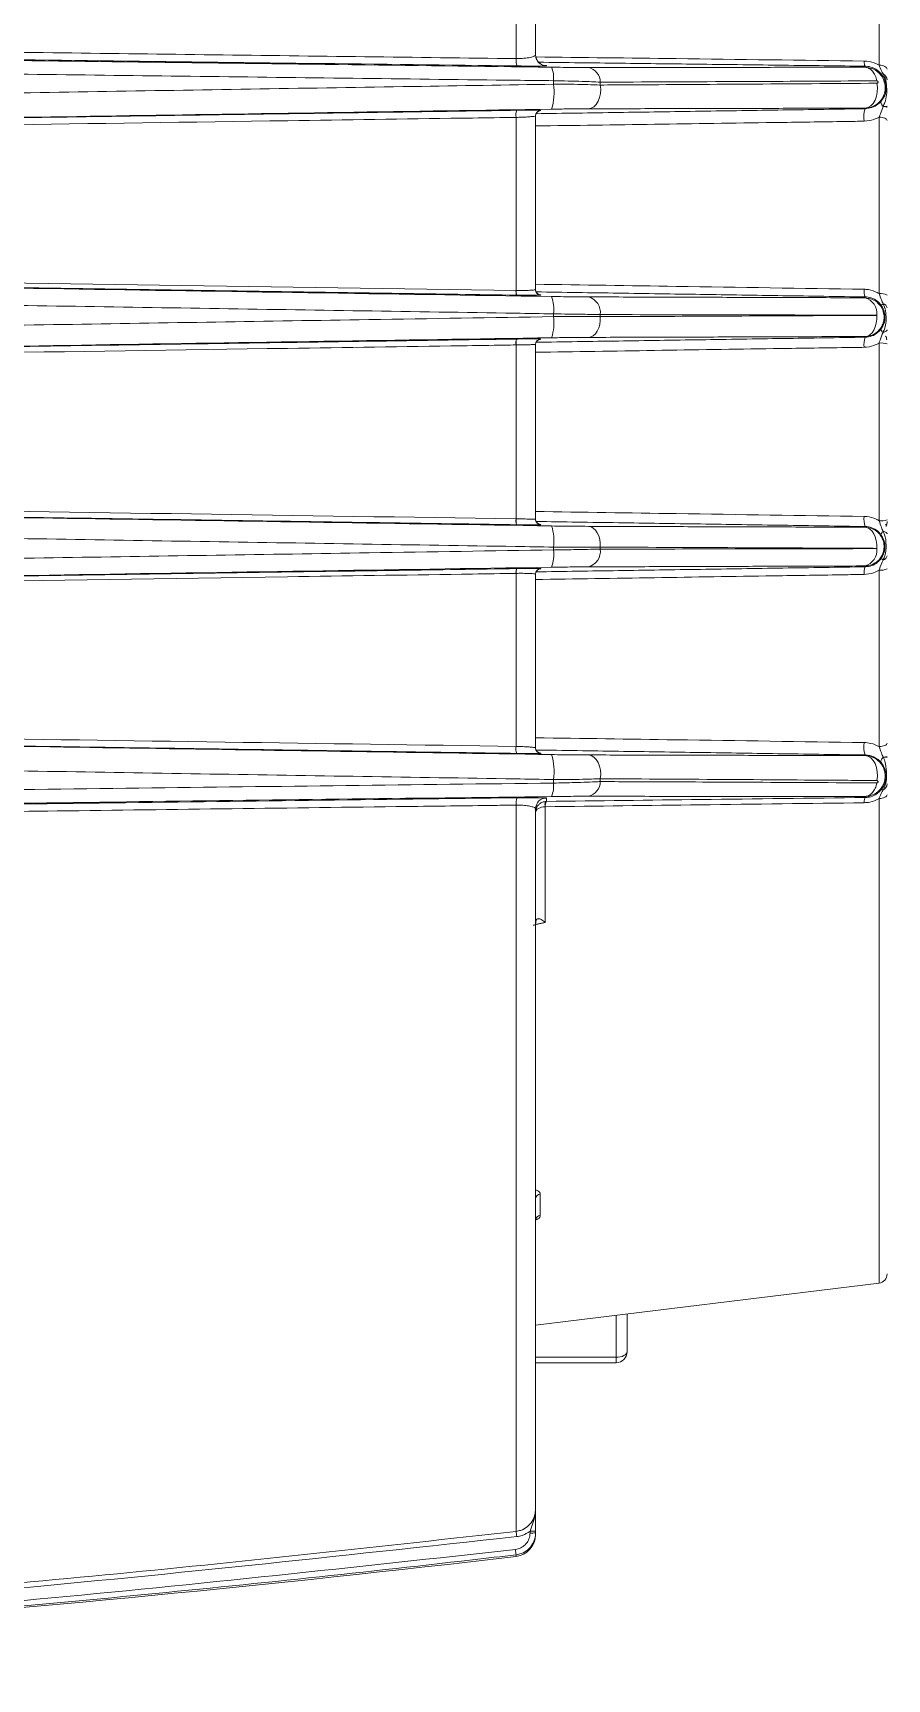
# Model space of a CAD drawing. Extents: x 11 to 120, y 2 to 94.
# Drawn here: x 94.179 to 96.511, y 37.116 to 41.608 of the extents above; entities that cross this region are included whole.
import ezdxf

# ---------------------------------------------------------------- set-up
doc = ezdxf.new("R2010")
doc.units = 0
doc.header["$MEASUREMENT"] = 0
doc.linetypes.add('SLD-Solid', pattern=[0])
doc.layers.add('OBJECT', color=7, linetype='CONTINUOUS')

msp = doc.modelspace()

# ---------------------------------------------------------------- linework, layer by layer
at = {"layer": 'OBJECT', "color": 7, "linetype": 'SLD-Solid', "lineweight": 15}
for p, q in [((95.4983, 41.5374), (95.4983, 43.5191)), ((95.5513, 43.4592), (95.5513, 41.548)), ((96.4894, 41.5197), (96.4894, 42.8321)), ((95.5809, 41.5182), (95.5809, 41.518)), ((95.6006, 41.4772), (95.6006, 41.4676)), ((95.7283, 41.4732), (95.7283, 41.4653)), ((95.4982, 40.905), (95.4982, 41.3771)), ((95.4985, 41.3771), (95.4985, 40.905)), ((95.5513, 41.3811), (95.5513, 40.9071)), ((95.5661, 41.3961), (95.5661, 41.3956)), ((96.4513, 41.4023), (96.4513, 41.4006)), ((96.4894, 40.8962), (96.4894, 41.3778)), ((95.5661, 40.8925), (95.5661, 40.8921)), ((96.4512, 40.8848), (96.4513, 40.8871)), ((95.6006, 40.841), (95.6006, 40.8333)), ((95.7283, 40.8389), (95.7283, 40.8333)), ((95.4982, 40.2817), (95.4982, 40.7561)), ((95.4985, 40.7561), (95.4985, 40.2817)), ((95.5513, 40.7571), (95.5513, 40.2807)), ((95.5661, 40.7721), (95.5661, 40.7716)), ((96.4512, 40.7791), (96.4512, 40.7771)), ((96.4894, 40.2764), (96.4894, 40.7614)), ((95.5661, 40.2662), (95.5661, 40.2657)), ((96.4512, 40.2587), (96.4512, 40.2607)), ((95.6006, 40.2045), (95.6006, 40.1968)), ((95.7283, 40.2045), (95.7283, 40.1989)), ((95.4982, 39.6607), (95.4982, 40.1328)), ((95.4985, 40.1328), (95.4985, 39.6608)), ((95.5513, 40.1307), (95.5513, 39.6567)), ((95.5661, 40.1457), (95.5661, 40.1453)), ((96.4512, 40.153), (96.4513, 40.1507)), ((96.4894, 39.66), (96.4894, 40.1416)), ((95.5661, 39.6422), (95.5661, 39.6417)), ((96.4513, 39.6355), (96.4513, 39.6372)), ((95.6006, 39.5702), (95.6006, 39.5606)), ((95.7283, 39.5725), (95.7283, 39.5646)), ((95.4983, 37.5187), (95.4983, 39.5004)), ((95.5513, 39.4898), (95.5513, 37.5787)), ((95.5777, 39.496), (95.5777, 39.1803)), ((95.5809, 39.5198), (95.5809, 39.5106)), ((96.4513, 39.524), (96.4513, 39.5211)), ((96.4894, 38.1962), (96.4894, 39.5181)), ((95.5513, 38.945), (95.5513, 38.9281)), ((95.5513, 38.4259), (95.5513, 38.0183)), ((95.5645, 38.4387), (95.5645, 38.3806)), ((95.5513, 38.081), (96.4894, 38.1962)), ((95.7713, 37.9938), (95.7713, 38.108)), ((95.8013, 38.1117), (95.8013, 38.0088)), ((95.5513, 38.081), (95.5513, 37.9043)), ((95.5513, 37.9938), (95.7713, 37.9938)), ((95.5513, 37.9788), (95.7713, 37.9788)), ((95.7713, 37.9938), (95.7713, 37.9788)), ((95.5513, 37.8644), (95.5513, 37.5972)), ((95.5364, 37.5142), (95.5364, 37.5189)), ((95.5513, 37.5193), (95.5513, 37.5145)), ((95.5513, 37.5145), (95.5513, 37.5097)), ((95.4983, 37.4501), (95.4983, 37.4548))]:
    msp.add_line(p, q, dxfattribs=at)
at = {"layer": 'OBJECT', "color": 7, "linetype": 'SLD-Solid', "lineweight": 15, "flags": 128}
for points in [[(96.5113, 41.509), (96.5109, 41.5109), (96.5097, 41.5128), (96.5077, 41.5145), (96.5051, 41.5161), (96.5018, 41.5174), (96.498, 41.5185), (96.4938, 41.5192), (96.4894, 41.5197)], [(95.7283, 41.4653), (95.7293, 41.4537), (95.7286, 41.4421), (95.7262, 41.431), (95.7223, 41.421), (95.7171, 41.4126), (95.7108, 41.4062), (95.7037, 41.4021), (95.6962, 41.4005)], [(96.4834, 41.4702), (96.4848, 41.4584), (96.4845, 41.4463), (96.4823, 41.4347), (96.4785, 41.4241), (96.4731, 41.4152), (96.4666, 41.4084), (96.4591, 41.404), (96.4513, 41.4023)], [(96.495, 41.4214), (96.4945, 41.4203), (96.4943, 41.4189), (96.4944, 41.4172), (96.4949, 41.4154), (96.4958, 41.4133), (96.497, 41.4112), (96.4986, 41.4089), (96.5004, 41.4065)], [(96.5113, 41.3686), (96.5109, 41.3703), (96.5097, 41.3719), (96.5077, 41.3734), (96.5051, 41.3748), (96.5018, 41.3759), (96.498, 41.3768), (96.4938, 41.3774), (96.4894, 41.3778)], [(95.7283, 40.8333), (95.7282, 40.8226), (95.7267, 40.8122), (95.7239, 40.8026), (95.72, 40.794), (95.715, 40.7868), (95.7092, 40.7814), (95.7029, 40.778), (95.6962, 40.7767)], [(96.4833, 40.8367), (96.4833, 40.826), (96.4819, 40.8154), (96.4792, 40.8056), (96.4752, 40.7968), (96.4702, 40.7895), (96.4644, 40.784), (96.458, 40.7805), (96.4512, 40.7791)], [(96.5113, 40.797), (96.5112, 40.7961), (96.5106, 40.7951), (96.5097, 40.7942), (96.5084, 40.7933), (96.5068, 40.7925), (96.5049, 40.7918), (96.5028, 40.7911), (96.5004, 40.7905)], [(95.5636, 40.2664), (95.5642, 40.2663), (95.564, 40.2664), (95.5633, 40.2665), (95.5623, 40.2667), (95.5599, 40.2676), (95.5569, 40.2695), (95.5563, 40.2703)], [(95.6962, 40.2611), (95.7029, 40.2598), (95.7092, 40.2564), (95.715, 40.251), (95.72, 40.2438), (95.7239, 40.2352), (95.7267, 40.2256), (95.7282, 40.2152), (95.7283, 40.2045)], [(96.4512, 40.2587), (96.458, 40.2573), (96.4644, 40.2538), (96.4702, 40.2483), (96.4752, 40.241), (96.4792, 40.2322), (96.4819, 40.2224), (96.4833, 40.2118), (96.4833, 40.2011)], [(96.5113, 40.2408), (96.5112, 40.2418), (96.5106, 40.2427), (96.5097, 40.2436), (96.5084, 40.2445), (96.5068, 40.2453), (96.5049, 40.246), (96.5028, 40.2467), (96.5004, 40.2473)], [(96.5113, 39.6692), (96.5109, 39.6675), (96.5097, 39.6659), (96.5077, 39.6644), (96.5051, 39.6631), (96.5018, 39.6619), (96.498, 39.661), (96.4938, 39.6604), (96.4894, 39.66)], [(95.6962, 39.6373), (95.7037, 39.6357), (95.7108, 39.6316), (95.7171, 39.6252), (95.7223, 39.6168), (95.7262, 39.6068), (95.7286, 39.5957), (95.7293, 39.5841), (95.7283, 39.5725)], [(96.4513, 39.6355), (96.4591, 39.6338), (96.4666, 39.6294), (96.4731, 39.6226), (96.4785, 39.6137), (96.4823, 39.6031), (96.4845, 39.5915), (96.4848, 39.5794), (96.4834, 39.5676)], [(96.495, 39.6164), (96.4945, 39.6175), (96.4943, 39.6189), (96.4944, 39.6206), (96.4949, 39.6224), (96.4958, 39.6245), (96.497, 39.6267), (96.4986, 39.6289), (96.5004, 39.6313)], [(96.5113, 39.5288), (96.5109, 39.5269), (96.5097, 39.525), (96.5077, 39.5233), (96.5051, 39.5217), (96.5018, 39.5204), (96.498, 39.5193), (96.4938, 39.5186), (96.4894, 39.5181)], [(95.5514, 39.1726), (95.5514, 39.1746), (95.5516, 39.177), (95.5518, 39.1783), (95.5519, 39.1789), (95.5519, 39.1788)], [(95.5517, 38.3675), (95.5517, 38.3698), (95.5523, 38.3712), (95.5522, 38.3711)], [(95.8013, 38.0088), (95.8008, 38.0059), (95.7991, 38.003), (95.7963, 38.0005), (95.7926, 37.9982), (95.788, 37.9963), (95.7828, 37.9949), (95.7772, 37.9941), (95.7713, 37.9938)]]:
    msp.add_lwpolyline(points, dxfattribs=at)
at = {"layer": 'OBJECT', "color": 7, "linetype": 'SLD-Solid', "lineweight": 15}
for centre, radius, start, end in [((95.5386, 41.5334), 0.0405, 174.3416, 203.1184), ((95.5813, 41.548), 0.03, 180.0043, 269.1823), ((95.5254, 41.4848), 0.0755, 354.184, 22.6879), ((95.6866, 41.4727), 0.0417, 0.8082, 76.9732), ((95.4495, 41.4451), 0.1527, 342.6445, 8.4634), ((96.4979, 41.5002), 0.00532, 239.3928, 297.1869), ((96.4925, 41.4783), 0.0189, 2.9325, 65.3074), ((95.5353, 41.3833), 0.0376, 159.7235, 189.4724), ((95.5412, 41.3834), 0.0433, 162.5971, 188.3892), ((95.5002, 41.4284), 0.0514, 267.711, 268.048), ((95.5663, 41.3811), 0.015, 90.9954, 179.9957), ((95.5663, 41.3806), 0.015, 136.4468, 179.9993), ((95.5663, 41.3806), 0.015, 90.9987, 136.4468), ((95.5666, 41.38), 0.0157, 99.2883, 135.4497), ((96.5204, 41.3782), 0.0726, 162.0235, 189.2028), ((96.5021, 41.4519), 0.0454, 267.7618, 281.686), ((95.5233, 40.9018), 0.0253, 172.7839, 203.0406), ((95.5002, 41.019), 0.114, 268.9697, 269.1215), ((95.5274, 40.9017), 0.0291, 173.5488, 199.6796), ((95.5663, 40.9075), 0.015, 180.0009, 225.2608), ((95.5663, 40.9071), 0.015, 180.0043, 269.0046), ((95.5663, 40.9075), 0.015, 225.2609, 269.0011), ((95.5654, 40.9051), 0.0124, 220.4893, 264.5021), ((95.495, 40.8531), 0.1062, 353.4787, 19.3122), ((95.6835, 40.844), 0.0451, 353.5685, 73.6794), ((96.493, 40.903), 0.0447, 173.5388, 200.7377), ((96.4389, 40.8419), 0.0446, 354.3452, 74.0045), ((96.4942, 40.8608), 0.0358, 61.4072, 97.7847), ((95.4683, 40.8164), 0.1333, 342.2172, 7.2941), ((96.4865, 40.8858), 0.0221, 291.0088, 308.8734), ((96.4972, 40.8546), 0.0144, 9.5678, 77.2093), ((96.5081, 40.8023), 0.0141, 193.6245, 236.927), ((95.5302, 40.7607), 0.0324, 159.0316, 188.1298), ((95.5355, 40.7608), 0.0373, 162.0615, 187.2194), ((95.5002, 40.9416), 0.1855, 269.3671, 269.4603), ((95.5663, 40.7571), 0.015, 90.9954, 179.9957), ((95.5663, 40.7567), 0.015, 145.6282, 179.9995), ((95.5663, 40.7567), 0.015, 90.9982, 145.627), ((95.5659, 40.7575), 0.014, 97.3227, 147.6478), ((96.5099, 40.7577), 0.0618, 161.6692, 187.4668), ((96.4944, 40.7092), 0.0524, 71.1013, 95.4364), ((95.5302, 40.2772), 0.0324, 171.8702, 200.9684), ((95.5355, 40.277), 0.0373, 172.7806, 197.9385), ((95.5002, 40.0963), 0.1855, 90.5397, 90.6329), ((95.5663, 40.2812), 0.015, 180.0012, 227.348), ((95.5663, 40.2807), 0.015, 180.0043, 269.0046), ((95.5663, 40.2812), 0.015, 227.3479, 269.001), ((95.4683, 40.2214), 0.1333, 352.7059, 17.7828), ((96.5099, 40.2801), 0.0618, 172.5332, 198.3308), ((96.4944, 40.3286), 0.0524, 264.5636, 288.8987), ((96.5081, 40.2355), 0.0141, 123.073, 166.3755), ((95.495, 40.1847), 0.1062, 340.6878, 6.5213), ((95.6835, 40.1938), 0.0451, 286.3206, 6.4315), ((96.4389, 40.1959), 0.0446, 285.9955, 5.6548), ((96.4865, 40.152), 0.0221, 51.1266, 68.9912), ((96.4972, 40.1832), 0.0144, 282.7907, 350.4322), ((95.5233, 40.136), 0.0253, 156.9594, 187.2161), ((95.5002, 40.0188), 0.114, 90.8785, 91.0303), ((95.5274, 40.1361), 0.0291, 160.3204, 186.4512), ((95.5663, 40.1307), 0.015, 90.9954, 179.9957), ((95.5663, 40.1303), 0.015, 145.7267, 179.9995), ((95.5663, 40.1303), 0.015, 90.9982, 145.7255), ((95.5659, 40.1311), 0.0141, 97.3826, 147.7279), ((96.493, 40.1348), 0.0447, 159.2623, 186.4612), ((96.4942, 40.177), 0.0358, 262.2153, 298.5928), ((96.5204, 39.6596), 0.0726, 170.7972, 197.9765), ((95.5353, 39.6546), 0.0376, 170.5276, 200.2765), ((95.5412, 39.6544), 0.0433, 171.6108, 197.4029), ((95.5002, 39.6094), 0.0514, 91.952, 92.289), ((95.5663, 39.6572), 0.015, 180.0012, 227.6921), ((95.5663, 39.6567), 0.015, 180.0043, 269.0046), ((95.5663, 39.6572), 0.015, 227.692, 269.001), ((95.5653, 39.6544), 0.0121, 222.4759, 264.3455), ((95.4495, 39.5927), 0.1527, 351.5366, 17.3555), ((96.5021, 39.5859), 0.0454, 78.314, 92.2382), ((95.5254, 39.553), 0.0755, 337.3121, 5.816), ((95.6866, 39.5652), 0.0417, 283.0268, 359.1918), ((96.4979, 39.5376), 0.00532, 62.8131, 120.6072), ((96.4925, 39.5595), 0.0189, 294.6926, 357.0675), ((95.5386, 39.5044), 0.0405, 156.8816, 185.6584), ((95.5813, 39.4898), 0.03, 90.8177, 179.9957), ((95.6174, 39.5032), 0.0403, 169.7233, 190.2767), ((95.6049, 39.4986), 0.0268, 153.4924, 185.5988), ((95.565, 38.4249), 0.0137, 92.1342, 175.8323), ((95.5652, 38.3667), 0.0139, 92.9322, 176.6104), ((96.4863, 38.221), 0.025, 277, 0), ((95.7713, 38.0088), 0.03, 270, 0), ((87.8093, 36.6055), 7.7431, 6.66576, 6.77359), ((95.4913, 37.5097), 0.06, 276.6732, 0), ((95.5401, 37.6619), 0.1431, 268.5058, 274.5007), ((95.5401, 37.6572), 0.1431, 268.5058, 274.5007), ((103.0405, 38.3502), 7.5952, 186.66015, 186.77016), ((89.6113, 87.7669), 50.66, 272.14291, 276.67316)]:
    msp.add_arc(centre, radius, start, end, dxfattribs=at)
for centre, start_param, end_param in [((96.4963, 40.7635), 4.994495, 5.448064), ((96.4963, 40.2743), 4.158367, 4.712389)]:
    msp.add_ellipse(centre, major_axis=(0, 0.025), ratio=0.6, start_param=start_param, end_param=end_param, dxfattribs=at)
for points, knots in [([(91.9615, 41.5835), (92.0375, 41.5825), (92.3899, 41.5777), (93.018, 41.5693), (93.8458, 41.5584), (94.6728, 41.5478), (95.2231, 41.5408), (95.4983, 41.5374)], [0, 0, 0, 0, 0.064272, 0.298025, 0.531849, 0.765889, 1, 1, 1, 1]), ([(95.5014, 41.5175), (95.1223, 41.5222), (94.364, 41.5315), (93.2222, 41.5463), (92.4273, 41.5568), (92.0127, 41.5625), (91.9802, 41.563)], [0, 0, 0, 0, 0.323815, 0.647821, 0.972395, 1, 1, 1, 1]), ([(91.9823, 41.5606), (92.0208, 41.5601), (92.4485, 41.5542), (93.2651, 41.5434), (94.4315, 41.5283), (95.2072, 41.5187), (95.5951, 41.5139)], [0, 0, 0, 0, 0.031847, 0.354119, 0.676963, 1, 1, 1, 1]), ([(95.6006, 41.4772), (95.5658, 41.4776), (95.3921, 41.4796), (94.94, 41.4851), (94.2435, 41.4937), (93.3069, 41.5056), (92.5645, 41.5153), (92.1008, 41.5217), (92.0166, 41.5228)], [0, 0, 0, 0, 0.029188, 0.145942, 0.379457, 0.613044, 0.929688, 1, 1, 1, 1]), ([(95.4983, 41.5374), (95.4991, 41.5374), (95.5067, 41.5374), (95.5212, 41.5381), (95.5378, 41.5403), (95.5492, 41.5438), (95.5506, 41.5466), (95.5513, 41.548)], [0, 0, 0, 0, 0.02565, 0.243452, 0.482622, 0.73914, 1, 1, 1, 1]), ([(95.5809, 41.518), (95.5798, 41.5178), (95.5776, 41.5174), (95.5603, 41.5172), (95.5353, 41.5171), (95.5138, 41.5173), (95.5026, 41.5175), (95.5014, 41.5175)], [0, 0, 0, 0, 0.252657, 0.505679, 0.747853, 0.97329, 1, 1, 1, 1]), ([(95.5809, 41.5182), (95.5796, 41.5182), (95.5748, 41.5185), (95.5666, 41.5214), (95.5582, 41.5282), (95.5524, 41.5377), (95.5517, 41.5449), (95.5513, 41.5485)], [0, 0, 0, 0, 0.07799, 0.284742, 0.51203, 0.754312, 1, 1, 1, 1]), ([(95.5525, 41.5421), (95.6801, 41.5405), (95.9788, 41.5368), (96.2775, 41.5331), (96.4486, 41.5309)], [0, 0, 0, 0, 0.427131, 1, 1, 1, 1]), ([(95.5951, 41.5139), (95.6164, 41.5137), (95.6533, 41.5133), (95.6833, 41.5133), (95.696, 41.5133)], [0, 0, 0, 0, 0.576404, 1, 1, 1, 1]), ([(96.4486, 41.5309), (96.4487, 41.5309), (96.4578, 41.5308), (96.4723, 41.5284), (96.485, 41.5219), (96.4894, 41.5197)], [0, 0, 0, 0, 0.001895, 0.648982, 1, 1, 1, 1]), ([(96.4952, 41.4957), (96.4927, 41.4984), (96.4868, 41.5049), (96.4776, 41.5104), (96.4665, 41.5148), (96.4588, 41.5165), (96.4524, 41.5167), (96.4513, 41.5167)], [0, 0, 0, 0, 0.228214, 0.550163, 0.619254, 0.934176, 1, 1, 1, 1]), ([(96.4513, 41.5138), (96.4586, 41.5128), (96.4712, 41.5112), (96.4861, 41.5016), (96.4964, 41.4906), (96.503, 41.478), (96.5062, 41.4645), (96.5062, 41.4496), (96.5015, 41.4334), (96.4935, 41.4221), (96.4827, 41.4119), (96.4699, 41.4043), (96.4569, 41.4029), (96.4513, 41.4023)], [0, 0, 0, 0, 0.126951, 0.218561, 0.300873, 0.386962, 0.46298, 0.538297, 0.643674, 0.752357, 0.774029, 0.901394, 1, 1, 1, 1]), ([(96.5004, 41.4955), (96.4989, 41.4984), (96.4952, 41.506), (96.4916, 41.5145), (96.4894, 41.5197)], [0, 0, 0, 0, 0.387801, 1, 1, 1, 1]), ([(93.0217, 41.4255), (93.0565, 41.4261), (93.231, 41.429), (93.6845, 41.4365), (94.3815, 41.4479), (95.0665, 41.459), (95.4724, 41.4655), (95.6006, 41.4676)], [0, 0, 0, 0, 0.040495, 0.202477, 0.526502, 0.850526, 1, 1, 1, 1]), ([(95.7283, 41.4732), (95.7122, 41.474), (95.6741, 41.4756), (95.6275, 41.4766), (95.6006, 41.4772)], [0, 0, 0, 0, 0.422663, 1, 1, 1, 1]), ([(95.6006, 41.4676), (95.6199, 41.4676), (95.6665, 41.4676), (95.7055, 41.4662), (95.7283, 41.4653)], [0, 0, 0, 0, 0.415675, 1, 1, 1, 1]), ([(96.4836, 41.4769), (96.4573, 41.4767), (96.3257, 41.4759), (96.0744, 41.4746), (95.8482, 41.4737), (95.7283, 41.4732)], [0, 0, 0, 0, 0.105236, 0.526182, 1, 1, 1, 1]), ([(95.7283, 41.4653), (95.755, 41.4655), (95.8882, 41.4663), (96.1406, 41.4678), (96.3647, 41.4694), (96.4834, 41.4702)], [0, 0, 0, 0, 0.105274, 0.526369, 1, 1, 1, 1]), ([(96.4834, 41.4702), (96.4837, 41.4703), (96.4846, 41.4704), (96.4856, 41.4711), (96.4863, 41.4721), (96.4866, 41.473), (96.4866, 41.4739), (96.4865, 41.4747), (96.486, 41.4755), (96.4854, 41.4762), (96.4846, 41.4767), (96.4839, 41.4768), (96.4836, 41.4768)], [0, 0, 0, 0, 0.11179, 0.308323, 0.405355, 0.512738, 0.582945, 0.64962, 0.723408, 0.796438, 0.884273, 1, 1, 1, 1]), ([(96.495, 41.4214), (96.4976, 41.425), (96.5053, 41.4358), (96.5085, 41.4475), (96.5088, 41.4602), (96.5081, 41.4684), (96.5058, 41.4786), (96.5003, 41.4892), (96.4962, 41.4944), (96.4952, 41.4957)], [0, 0, 0, 0, 0.166258, 0.511246, 0.628185, 0.632874, 0.783247, 0.946157, 1, 1, 1, 1]), ([(96.5004, 41.4065), (96.502, 41.4101), (96.5101, 41.4274), (96.5112, 41.4527), (96.5081, 41.4812), (96.5024, 41.4918), (96.5004, 41.4955)], [0, 0, 0, 0, 0.128437, 0.615049, 0.865156, 1, 1, 1, 1]), ([(96.4513, 41.4006), (96.4577, 41.4013), (96.4706, 41.4028), (96.4854, 41.4113), (96.4922, 41.4185), (96.495, 41.4214)], [0, 0, 0, 0, 0.366326, 0.740963, 1, 1, 1, 1]), ([(95.4982, 41.3771), (95.4883, 41.3769), (95.4388, 41.3762), (95.2312, 41.3732), (94.5036, 41.3626), (93.8155, 41.3525), (93.2856, 41.3448)], [0, 0, 0, 0, 0.013409, 0.067044, 0.281584, 1, 1, 1, 1]), ([(95.5953, 41.3995), (95.2115, 41.3936), (94.4437, 41.3819), (93.6729, 41.3696), (93.2874, 41.3635)], [0, 0, 0, 0, 0.49985, 1, 1, 1, 1]), ([(95.5513, 41.3811), (95.5511, 41.3809), (95.5504, 41.3803), (95.5434, 41.3793), (95.5304, 41.3783), (95.5146, 41.3775), (95.5033, 41.3772), (95.4985, 41.3771)], [0, 0, 0, 0, 0.153395, 0.3894, 0.615822, 0.834853, 1, 1, 1, 1]), ([(95.5, 41.3963), (95.5061, 41.3964), (95.5201, 41.3966), (95.5398, 41.3967), (95.5562, 41.3966), (95.5648, 41.3964), (95.5657, 41.3962), (95.5661, 41.3961)], [0, 0, 0, 0, 0.16686, 0.387148, 0.613391, 0.847912, 1, 1, 1, 1]), ([(95.5661, 41.3956), (95.566, 41.3956), (95.566, 41.3955), (95.5642, 41.3954), (95.5641, 41.3954)], [0, 0, 0, 0, 0.96484, 1, 1, 1, 1]), ([(95.6962, 41.4005), (95.6782, 41.4004), (95.6475, 41.4003), (95.6106, 41.3997), (95.5953, 41.3995)], [0, 0, 0, 0, 0.585126, 1, 1, 1, 1]), ([(96.4894, 41.3778), (96.4849, 41.3754), (96.4724, 41.369), (96.4579, 41.3675), (96.4487, 41.3666)], [0, 0, 0, 0, 0.363916, 1, 1, 1, 1]), ([(96.4894, 41.3778), (96.4906, 41.3809), (96.4942, 41.3902), (96.4979, 41.4), (96.5004, 41.4065)], [0, 0, 0, 0, 0.331598, 1, 1, 1, 1]), ([(96.4487, 41.3666), (96.4322, 41.3663), (96.3496, 41.3651), (96.0505, 41.3608), (95.7679, 41.3567), (95.5513, 41.3536)], [0, 0, 0, 0, 0.055202, 0.27601, 1, 1, 1, 1]), ([(92.928, 40.9437), (92.9379, 40.9435), (92.9874, 40.9428), (93.1954, 40.9396), (94.0422, 40.9269), (94.8494, 40.9148), (95.4982, 40.905)], [0, 0, 0, 0, 0.011559, 0.057797, 0.242748, 1, 1, 1, 1]), ([(92.9298, 40.9305), (93.3747, 40.9233), (94.2648, 40.9089), (95.1517, 40.8951), (95.5953, 40.8882)], [0, 0, 0, 0, 0.499822, 1, 1, 1, 1]), ([(95.5513, 40.9218), (95.6796, 40.9198), (95.9787, 40.9152), (96.2778, 40.9106), (96.4486, 40.908)], [0, 0, 0, 0, 0.428898, 1, 1, 1, 1]), ([(95.6006, 40.841), (95.5658, 40.8416), (95.392, 40.8443), (94.9398, 40.8513), (94.2432, 40.8623), (93.5166, 40.874), (93.0687, 40.8814), (92.9001, 40.8842)], [0, 0, 0, 0, 0.038714, 0.19357, 0.503334, 0.813098, 1, 1, 1, 1]), ([(95.4985, 40.905), (95.5003, 40.905), (95.5088, 40.9049), (95.5234, 40.9049), (95.5389, 40.9053), (95.5493, 40.906), (95.5507, 40.9067), (95.5513, 40.9071)], [0, 0, 0, 0, 0.064714, 0.295241, 0.528665, 0.764159, 1, 1, 1, 1]), ([(95.5661, 40.8921), (95.5652, 40.8919), (95.5636, 40.8917), (95.5504, 40.8915), (95.5312, 40.8915), (95.5129, 40.8917), (95.5023, 40.8919), (95.5, 40.8919)], [0, 0, 0, 0, 0.235161, 0.470381, 0.704015, 0.935103, 1, 1, 1, 1]), ([(95.5641, 40.8927), (95.5646, 40.8927), (95.566, 40.8926), (95.566, 40.8926), (95.5661, 40.8925)], [0, 0, 0, 0, 0.358781, 1, 1, 1, 1]), ([(95.5953, 40.8882), (95.6171, 40.8879), (95.6538, 40.8874), (95.684, 40.8873), (95.6962, 40.8872)], [0, 0, 0, 0, 0.595826, 1, 1, 1, 1]), ([(96.4486, 40.908), (96.4503, 40.9079), (96.4607, 40.9076), (96.475, 40.9041), (96.4861, 40.898), (96.4894, 40.8962)], [0, 0, 0, 0, 0.119532, 0.733657, 1, 1, 1, 1]), ([(96.4512, 40.8848), (96.4582, 40.8839), (96.4711, 40.8822), (96.4864, 40.8717), (96.4969, 40.8586), (96.5025, 40.844), (96.5037, 40.8293), (96.5012, 40.8157), (96.4947, 40.8017), (96.483, 40.7891), (96.4673, 40.7807), (96.4563, 40.7796), (96.4512, 40.7791)], [0, 0, 0, 0, 0.126833, 0.236073, 0.330183, 0.43095, 0.518046, 0.598414, 0.682007, 0.797114, 0.907436, 1, 1, 1, 1]), ([(96.4944, 40.8652), (96.4923, 40.8678), (96.4862, 40.875), (96.4727, 40.8835), (96.4596, 40.8869), (96.4524, 40.8871), (96.4513, 40.8871)], [0, 0, 0, 0, 0.201433, 0.565855, 0.929078, 1, 1, 1, 1]), ([(96.5004, 40.8686), (96.499, 40.8721), (96.4953, 40.881), (96.4916, 40.8904), (96.4894, 40.8962)], [0, 0, 0, 0, 0.384162, 1, 1, 1, 1]), ([(92.9001, 40.7896), (92.935, 40.7902), (93.1096, 40.7931), (93.5634, 40.8006), (94.2609, 40.8119), (94.9864, 40.8236), (95.4325, 40.8306), (95.6006, 40.8333)], [0, 0, 0, 0, 0.038703, 0.193516, 0.503195, 0.812873, 1, 1, 1, 1]), ([(95.7283, 40.8389), (95.7129, 40.8392), (95.6746, 40.8399), (95.6282, 40.8406), (95.6006, 40.841)], [0, 0, 0, 0, 0.404079, 1, 1, 1, 1]), ([(95.6006, 40.8333), (95.6192, 40.8334), (95.6656, 40.8338), (95.7048, 40.8335), (95.7283, 40.8333)], [0, 0, 0, 0, 0.401355, 1, 1, 1, 1]), ([(96.4833, 40.8375), (96.4562, 40.8375), (96.3206, 40.8377), (96.069, 40.8382), (95.8444, 40.8387), (95.7283, 40.8389)], [0, 0, 0, 0, 0.10781, 0.539052, 1, 1, 1, 1]), ([(95.7283, 40.8333), (95.7555, 40.8334), (95.8912, 40.834), (96.1429, 40.8351), (96.3673, 40.8362), (96.4833, 40.8367)], [0, 0, 0, 0, 0.107776, 0.53888, 1, 1, 1, 1]), ([(96.4833, 40.8367), (96.4834, 40.8367), (96.4834, 40.8368), (96.4836, 40.8368), (96.4836, 40.8369), (96.4837, 40.837), (96.4837, 40.8371), (96.4837, 40.8372), (96.4836, 40.8373), (96.4836, 40.8374), (96.4835, 40.8375), (96.4834, 40.8375), (96.4833, 40.8375)], [0, 0, 0, 0, 0.102542, 0.238797, 0.342487, 0.423099, 0.496347, 0.573125, 0.662854, 0.751501, 0.862396, 1, 1, 1, 1]), ([(96.4944, 40.799), (96.4967, 40.8026), (96.5026, 40.8116), (96.5056, 40.8241), (96.5056, 40.8357), (96.5041, 40.8463), (96.5008, 40.856), (96.4959, 40.8631), (96.4944, 40.8652)], [0, 0, 0, 0, 0.180623, 0.464305, 0.589371, 0.651447, 0.896361, 1, 1, 1, 1]), ([(96.5004, 40.7905), (96.5021, 40.7944), (96.5088, 40.8095), (96.5092, 40.8334), (96.5065, 40.8563), (96.5019, 40.8656), (96.5004, 40.8686)], [0, 0, 0, 0, 0.157478, 0.614997, 0.875208, 1, 1, 1, 1]), ([(96.4512, 40.7771), (96.4575, 40.7778), (96.4699, 40.7793), (96.4847, 40.788), (96.4916, 40.7958), (96.4944, 40.799)], [0, 0, 0, 0, 0.371595, 0.744372, 1, 1, 1, 1]), ([(96.4894, 40.7614), (96.4903, 40.764), (96.4939, 40.7737), (96.4976, 40.7834), (96.5004, 40.7905)], [0, 0, 0, 0, 0.265775, 1, 1, 1, 1]), ([(95.4982, 40.7561), (95.4883, 40.7559), (95.4388, 40.7552), (95.2309, 40.7521), (94.4418, 40.7404), (93.6923, 40.7292), (93.1013, 40.7204)], [0, 0, 0, 0, 0.012391, 0.061957, 0.260221, 1, 1, 1, 1]), ([(95.5953, 40.7757), (95.1808, 40.7693), (94.3515, 40.7564), (93.5193, 40.743), (93.1031, 40.7363)], [0, 0, 0, 0, 0.499843, 1, 1, 1, 1]), ([(95.5513, 40.7571), (95.5511, 40.7571), (95.5504, 40.7571), (95.5434, 40.757), (95.53, 40.7567), (95.5141, 40.7564), (95.503, 40.7562), (95.4985, 40.7561)], [0, 0, 0, 0, 0.146185, 0.378751, 0.610816, 0.842364, 1, 1, 1, 1]), ([(95.5, 40.7722), (95.5056, 40.7723), (95.5195, 40.7725), (95.5394, 40.7727), (95.5562, 40.7726), (95.5649, 40.7724), (95.5657, 40.7722), (95.5661, 40.7721)], [0, 0, 0, 0, 0.157726, 0.389335, 0.621376, 0.853864, 1, 1, 1, 1]), ([(96.4486, 40.7497), (96.4321, 40.7494), (96.3494, 40.7482), (96.0503, 40.7437), (95.7678, 40.7395), (95.5513, 40.7362)], [0, 0, 0, 0, 0.055289, 0.276444, 1, 1, 1, 1]), ([(95.5661, 40.7716), (95.566, 40.7716), (95.566, 40.7715), (95.5642, 40.7714), (95.5641, 40.7714)], [0, 0, 0, 0, 0.951351, 1, 1, 1, 1]), ([(95.6962, 40.7767), (95.6776, 40.7766), (95.6467, 40.7764), (95.61, 40.7759), (95.5953, 40.7757)], [0, 0, 0, 0, 0.598724, 1, 1, 1, 1]), ([(96.4894, 40.7614), (96.4848, 40.7589), (96.4722, 40.7521), (96.4577, 40.7506), (96.4486, 40.7497)], [0, 0, 0, 0, 0.367572, 1, 1, 1, 1]), ([(93.1013, 40.3174), (93.1112, 40.3172), (93.1607, 40.3165), (93.3686, 40.3134), (94.1577, 40.3017), (94.9071, 40.2905), (95.4982, 40.2817)], [0, 0, 0, 0, 0.012391, 0.061957, 0.260221, 1, 1, 1, 1]), ([(93.1031, 40.3015), (93.5191, 40.2948), (94.3513, 40.2814), (95.1805, 40.2686), (95.5953, 40.2622)], [0, 0, 0, 0, 0.499844, 1, 1, 1, 1]), ([(95.5513, 40.3016), (95.6795, 40.2997), (95.9786, 40.2952), (96.2777, 40.2907), (96.4486, 40.2881)], [0, 0, 0, 0, 0.428526, 1, 1, 1, 1]), ([(95.6006, 40.2045), (95.5658, 40.2051), (95.3921, 40.2078), (94.9401, 40.215), (94.2436, 40.2261), (93.517, 40.238), (93.0689, 40.2454), (92.9001, 40.2482)], [0, 0, 0, 0, 0.038703, 0.193516, 0.503195, 0.812873, 1, 1, 1, 1]), ([(95.4985, 40.2817), (95.5004, 40.2817), (95.5091, 40.2815), (95.5237, 40.2812), (95.539, 40.2809), (95.5493, 40.2807), (95.5507, 40.2807), (95.5513, 40.2807)], [0, 0, 0, 0, 0.068844, 0.301232, 0.534058, 0.76702, 1, 1, 1, 1]), ([(95.5661, 40.2657), (95.5653, 40.2656), (95.5636, 40.2653), (95.5506, 40.2651), (95.5315, 40.2652), (95.5132, 40.2654), (95.5024, 40.2655), (95.5, 40.2656)], [0, 0, 0, 0, 0.232898, 0.465798, 0.69863, 0.931112, 1, 1, 1, 1]), ([(95.5641, 40.2664), (95.5646, 40.2663), (95.566, 40.2663), (95.566, 40.2662), (95.5661, 40.2662)], [0, 0, 0, 0, 0.370207, 1, 1, 1, 1]), ([(95.5953, 40.2622), (95.6172, 40.2618), (95.6539, 40.2613), (95.6841, 40.2612), (95.6962, 40.2611)], [0, 0, 0, 0, 0.598696, 1, 1, 1, 1]), ([(96.4486, 40.2881), (96.451, 40.288), (96.4624, 40.2875), (96.4765, 40.2836), (96.4869, 40.2778), (96.4894, 40.2764)], [0, 0, 0, 0, 0.162664, 0.799295, 1, 1, 1, 1]), ([(96.4944, 40.2388), (96.4927, 40.2408), (96.4872, 40.2476), (96.4745, 40.2563), (96.4607, 40.2603), (96.4528, 40.2606), (96.4512, 40.2607)], [0, 0, 0, 0, 0.153724, 0.529974, 0.904613, 1, 1, 1, 1]), ([(96.4512, 40.2587), (96.458, 40.2578), (96.4707, 40.2562), (96.4833, 40.2478), (96.4927, 40.2381), (96.4995, 40.2273), (96.5035, 40.212), (96.5031, 40.1971), (96.4988, 40.1834), (96.4909, 40.1709), (96.4782, 40.1597), (96.4636, 40.1538), (96.4541, 40.1532), (96.4512, 40.153)], [0, 0, 0, 0, 0.123488, 0.232004, 0.269256, 0.371292, 0.461613, 0.556778, 0.640621, 0.721067, 0.824899, 0.947629, 1, 1, 1, 1]), ([(96.5004, 40.2473), (96.499, 40.251), (96.4953, 40.2607), (96.4916, 40.2704), (96.4894, 40.2764)], [0, 0, 0, 0, 0.385361, 1, 1, 1, 1]), ([(96.5072, 40.2641), (96.5081, 40.2652), (96.5091, 40.2663), (96.5098, 40.2677), (96.5098, 40.2677)], [0, 0, 0, 0, 0.969844, 1, 1, 1, 1]), ([(95.7283, 40.2045), (95.713, 40.2044), (95.6748, 40.204), (95.6283, 40.2043), (95.6006, 40.2045)], [0, 0, 0, 0, 0.401221, 1, 1, 1, 1]), ([(96.4833, 40.2011), (96.4562, 40.2012), (96.3207, 40.2019), (96.0691, 40.203), (95.8444, 40.204), (95.7283, 40.2045)], [0, 0, 0, 0, 0.107776, 0.53888, 1, 1, 1, 1]), ([(96.4944, 40.1726), (96.4964, 40.1756), (96.5018, 40.1836), (96.5054, 40.1963), (96.5057, 40.2071), (96.5047, 40.2176), (96.5019, 40.2274), (96.4964, 40.2358), (96.4944, 40.2388)], [0, 0, 0, 0, 0.142976, 0.390658, 0.527552, 0.574978, 0.844545, 1, 1, 1, 1]), ([(96.5004, 40.1692), (96.5022, 40.173), (96.5079, 40.1854), (96.509, 40.2103), (96.5075, 40.2331), (96.5015, 40.245), (96.5004, 40.2473)], [0, 0, 0, 0, 0.156589, 0.50504, 0.904923, 1, 1, 1, 1]), ([(92.9001, 40.1537), (92.935, 40.1542), (93.1096, 40.1571), (93.5635, 40.1645), (94.2612, 40.1758), (94.9867, 40.1872), (95.4327, 40.1942), (95.6006, 40.1968)], [0, 0, 0, 0, 0.038714, 0.19357, 0.503334, 0.813098, 1, 1, 1, 1]), ([(95.6006, 40.1968), (95.6193, 40.197), (95.6657, 40.1977), (95.705, 40.1985), (95.7283, 40.1989)], [0, 0, 0, 0, 0.404221, 1, 1, 1, 1]), ([(95.7283, 40.1989), (95.7555, 40.1989), (95.8912, 40.1992), (96.1429, 40.1998), (96.3674, 40.2001), (96.4833, 40.2003)], [0, 0, 0, 0, 0.10781, 0.539052, 1, 1, 1, 1]), ([(96.4513, 40.1507), (96.4573, 40.1513), (96.4694, 40.1527), (96.4845, 40.1613), (96.4915, 40.1692), (96.4944, 40.1726)], [0, 0, 0, 0, 0.366144, 0.730923, 1, 1, 1, 1]), ([(96.4833, 40.2003), (96.4834, 40.2003), (96.4834, 40.2003), (96.4835, 40.2004), (96.4836, 40.2004), (96.4836, 40.2004), (96.4837, 40.2005), (96.4837, 40.2006), (96.4837, 40.2007), (96.4837, 40.2009), (96.4836, 40.201), (96.4835, 40.201), (96.4834, 40.2011), (96.4833, 40.2011)], [0, 0, 0, 0, 0.057544, 0.181946, 0.187743, 0.289765, 0.363759, 0.437966, 0.522194, 0.605856, 0.707241, 0.86305, 1, 1, 1, 1]), ([(96.4894, 40.1416), (96.4897, 40.1424), (96.4931, 40.152), (96.4969, 40.161), (96.5004, 40.1692)], [0, 0, 0, 0, 0.088017, 1, 1, 1, 1]), ([(95.4982, 40.1328), (95.4883, 40.1327), (95.4387, 40.1319), (95.2308, 40.1288), (94.3839, 40.116), (93.5767, 40.1039), (92.928, 40.0942)], [0, 0, 0, 0, 0.011559, 0.057797, 0.242748, 1, 1, 1, 1]), ([(95.5953, 40.1496), (95.152, 40.1427), (94.2651, 40.1289), (93.375, 40.1145), (92.9298, 40.1073)], [0, 0, 0, 0, 0.499822, 1, 1, 1, 1]), ([(95.5513, 40.1307), (95.5511, 40.131), (95.5504, 40.1315), (95.5436, 40.1323), (95.5304, 40.1328), (95.5144, 40.133), (95.5032, 40.1329), (95.4985, 40.1328)], [0, 0, 0, 0, 0.146296, 0.378551, 0.608138, 0.836249, 1, 1, 1, 1]), ([(95.5, 40.1459), (95.5059, 40.146), (95.5199, 40.1462), (95.5399, 40.1463), (95.5564, 40.1463), (95.5649, 40.146), (95.5658, 40.1458), (95.5661, 40.1457)], [0, 0, 0, 0, 0.164202, 0.392746, 0.62235, 0.854158, 1, 1, 1, 1]), ([(96.4486, 40.1298), (96.4321, 40.1296), (96.3494, 40.1283), (96.0503, 40.1237), (95.7677, 40.1194), (95.5513, 40.116)], [0, 0, 0, 0, 0.055307, 0.276534, 1, 1, 1, 1]), ([(95.5661, 40.1453), (95.566, 40.1452), (95.566, 40.1452), (95.5642, 40.1451), (95.5641, 40.1451)], [0, 0, 0, 0, 0.955982, 1, 1, 1, 1]), ([(95.6962, 40.1506), (95.6777, 40.1505), (95.6468, 40.1503), (95.6101, 40.1498), (95.5953, 40.1496)], [0, 0, 0, 0, 0.595857, 1, 1, 1, 1]), ([(96.4894, 40.1416), (96.4846, 40.139), (96.4719, 40.1321), (96.4575, 40.1307), (96.4486, 40.1298)], [0, 0, 0, 0, 0.381418, 1, 1, 1, 1]), ([(93.2856, 39.6931), (93.2955, 39.6929), (93.3449, 39.6922), (93.5526, 39.6891), (94.2804, 39.6785), (94.9684, 39.6685), (95.4982, 39.6607)], [0, 0, 0, 0, 0.013409, 0.067044, 0.281584, 1, 1, 1, 1]), ([(93.2874, 39.6744), (93.6727, 39.6682), (94.4434, 39.6559), (95.2112, 39.6442), (95.5953, 39.6383)], [0, 0, 0, 0, 0.499851, 1, 1, 1, 1]), ([(95.5513, 39.6842), (95.679, 39.6824), (95.9782, 39.678), (96.2773, 39.6737), (96.4487, 39.6712)], [0, 0, 0, 0, 0.426823, 1, 1, 1, 1]), ([(96.4487, 39.6712), (96.455, 39.6708), (96.4694, 39.6697), (96.4822, 39.6635), (96.4894, 39.66)], [0, 0, 0, 0, 0.433277, 1, 1, 1, 1]), ([(95.4985, 39.6608), (95.4997, 39.6607), (95.5076, 39.6605), (95.5221, 39.6599), (95.5382, 39.6589), (95.5492, 39.6578), (95.5506, 39.6571), (95.5513, 39.6567)], [0, 0, 0, 0, 0.040294, 0.26941, 0.508713, 0.753937, 1, 1, 1, 1]), ([(95.5661, 39.6417), (95.5652, 39.6416), (95.5634, 39.6413), (95.5496, 39.6411), (95.5295, 39.6411), (95.5114, 39.6413), (95.5015, 39.6415), (95.5, 39.6415)], [0, 0, 0, 0, 0.244042, 0.488221, 0.728097, 0.959248, 1, 1, 1, 1]), ([(95.5628, 39.6425), (95.5637, 39.6424), (95.5658, 39.6423), (95.566, 39.6422), (95.5661, 39.6422)], [0, 0, 0, 0, 0.442368, 1, 1, 1, 1]), ([(95.5953, 39.6383), (95.6168, 39.638), (95.6537, 39.6375), (95.6837, 39.6374), (95.6962, 39.6373)], [0, 0, 0, 0, 0.584808, 1, 1, 1, 1]), ([(96.495, 39.6164), (96.4914, 39.6201), (96.4831, 39.6286), (96.4674, 39.6359), (96.4556, 39.6368), (96.4513, 39.6372)], [0, 0, 0, 0, 0.330432, 0.751283, 1, 1, 1, 1]), ([(96.4513, 39.6355), (96.4539, 39.6353), (96.4639, 39.6347), (96.4794, 39.6287), (96.4917, 39.618), (96.5003, 39.6057), (96.5055, 39.5926), (96.5066, 39.5764), (96.5038, 39.5619), (96.4978, 39.5494), (96.4885, 39.5383), (96.4752, 39.5288), (96.4617, 39.5245), (96.4533, 39.5241), (96.4513, 39.524)], [0, 0, 0, 0, 0.046741, 0.172509, 0.281018, 0.325367, 0.431869, 0.522474, 0.602839, 0.685681, 0.760656, 0.853043, 0.965612, 1, 1, 1, 1]), ([(96.5004, 39.6313), (96.499, 39.6351), (96.4954, 39.6449), (96.4917, 39.6543), (96.4894, 39.66)], [0, 0, 0, 0, 0.391249, 1, 1, 1, 1]), ([(96.5004, 39.5423), (96.5028, 39.5471), (96.5095, 39.5603), (96.5108, 39.586), (96.5082, 39.6083), (96.5046, 39.6243), (96.5011, 39.6301), (96.5004, 39.6313)], [0, 0, 0, 0, 0.17137, 0.469675, 0.78181, 0.957244, 1, 1, 1, 1]), ([(95.6006, 39.5702), (95.5658, 39.5708), (95.3923, 39.5736), (94.9407, 39.5808), (94.2448, 39.5921), (93.5584, 39.6034), (93.1504, 39.6102), (93.0217, 39.6123)], [0, 0, 0, 0, 0.040495, 0.202477, 0.526502, 0.850527, 1, 1, 1, 1]), ([(96.4952, 39.5422), (96.4981, 39.5461), (96.504, 39.5544), (96.508, 39.5678), (96.5088, 39.577), (96.5086, 39.5861), (96.5065, 39.5965), (96.5019, 39.6075), (96.4964, 39.6146), (96.495, 39.6164)], [0, 0, 0, 0, 0.156336, 0.324109, 0.42198, 0.454455, 0.666759, 0.915521, 1, 1, 1, 1]), ([(92.0205, 39.515), (92.1785, 39.5172), (92.6162, 39.5231), (93.4324, 39.5338), (94.4685, 39.547), (95.2232, 39.5561), (95.6006, 39.5606)], [0, 0, 0, 0, 0.132035, 0.36584, 0.68292, 1, 1, 1, 1]), ([(95.7283, 39.5725), (95.7125, 39.5718), (95.6744, 39.5703), (95.6278, 39.5703), (95.6006, 39.5702)], [0, 0, 0, 0, 0.41433, 1, 1, 1, 1]), ([(95.6006, 39.5606), (95.6202, 39.561), (95.6634, 39.5619), (95.705, 39.5634), (95.7259, 39.5645), (95.7283, 39.5646)], [0, 0, 0, 0, 0.423748, 0.934146, 1, 1, 1, 1]), ([(96.4834, 39.5676), (96.4571, 39.5677), (96.3255, 39.5687), (96.0743, 39.5704), (95.8481, 39.5717), (95.7283, 39.5725)], [0, 0, 0, 0, 0.105274, 0.526371, 1, 1, 1, 1]), ([(95.7283, 39.5646), (95.755, 39.5645), (95.8882, 39.564), (96.1407, 39.5629), (96.3648, 39.5616), (96.4834, 39.561)], [0, 0, 0, 0, 0.105256, 0.526282, 1, 1, 1, 1]), ([(96.4513, 39.524), (96.4549, 39.5247), (96.4621, 39.5259), (96.4716, 39.5341), (96.4794, 39.5458), (96.4821, 39.5559), (96.4834, 39.561)], [0, 0, 0, 0, 0.250222, 0.500526, 0.75072, 1, 1, 1, 1]), ([(96.4513, 39.5211), (96.455, 39.5213), (96.4647, 39.522), (96.4797, 39.528), (96.49, 39.536), (96.4944, 39.5412), (96.4952, 39.5422)], [0, 0, 0, 0, 0.22024, 0.571311, 0.921729, 1, 1, 1, 1]), ([(96.4834, 39.561), (96.4835, 39.561), (96.484, 39.561), (96.4847, 39.5612), (96.4856, 39.5618), (96.4861, 39.5624), (96.4865, 39.5632), (96.4867, 39.5641), (96.4866, 39.5651), (96.4861, 39.5662), (96.4851, 39.5673), (96.484, 39.5675), (96.4834, 39.5676)], [0, 0, 0, 0, 0.034116, 0.149356, 0.234878, 0.299671, 0.36961, 0.439604, 0.524622, 0.634614, 0.805774, 1, 1, 1, 1]), ([(96.4894, 39.5181), (96.4899, 39.5194), (96.4933, 39.5282), (96.4971, 39.5358), (96.5004, 39.5423)], [0, 0, 0, 0, 0.140151, 1, 1, 1, 1]), ([(95.4983, 39.5004), (95.4785, 39.5002), (95.3792, 39.4989), (94.962, 39.4937), (94.2889, 39.4851), (93.4188, 39.4738), (92.6562, 39.4637), (92.169, 39.4571), (91.9582, 39.4542)], [0, 0, 0, 0, 0.016887, 0.084436, 0.354644, 0.588179, 0.821784, 1, 1, 1, 1]), ([(91.9793, 39.4748), (92.011, 39.4753), (92.4241, 39.4809), (93.2182, 39.4914), (94.3611, 39.5062), (95.1212, 39.5156), (95.5014, 39.5203)], [0, 0, 0, 0, 0.026902, 0.350828, 0.675318, 1, 1, 1, 1]), ([(95.5951, 39.5239), (95.2083, 39.5191), (94.4345, 39.5095), (93.2692, 39.4944), (92.4513, 39.4837), (92.0215, 39.4778), (91.9817, 39.4772)], [0, 0, 0, 0, 0.322027, 0.644246, 0.96704, 1, 1, 1, 1]), ([(95.5513, 39.4898), (95.5512, 39.4905), (95.5507, 39.4924), (95.5454, 39.4954), (95.5336, 39.4982), (95.5175, 39.5001), (95.5047, 39.5003), (95.4983, 39.5004)], [0, 0, 0, 0, 0.118808, 0.360562, 0.58298, 0.793288, 1, 1, 1, 1]), ([(95.5014, 39.5203), (95.5109, 39.5204), (95.5299, 39.5206), (95.554, 39.5207), (95.5718, 39.5205), (95.58, 39.5202), (95.5807, 39.5199), (95.5809, 39.5198)], [0, 0, 0, 0, 0.214382, 0.428502, 0.649665, 0.885239, 1, 1, 1, 1]), ([(95.5777, 39.5103), (95.5758, 39.51), (95.5711, 39.5091), (95.5641, 39.5056), (95.557, 39.4991), (95.5524, 39.4905), (95.5514, 39.4837), (95.5513, 39.4807), (95.5513, 39.4806)], [0, 0, 0, 0, 0.132014, 0.331245, 0.533419, 0.788115, 0.994815, 1, 1, 1, 1]), ([(95.5777, 39.496), (95.5758, 39.4958), (95.5711, 39.4953), (95.5641, 39.4935), (95.557, 39.4902), (95.5524, 39.4857), (95.5514, 39.4822), (95.5513, 39.4807), (95.5513, 39.4806)], [0, 0, 0, 0, 0.132017, 0.331249, 0.533421, 0.788113, 0.994815, 1, 1, 1, 1]), ([(96.4487, 39.5069), (96.2993, 39.505), (96.0092, 39.5014), (95.719, 39.4978), (95.5782, 39.496)], [0, 0, 0, 0, 0.514699, 1, 1, 1, 1]), ([(95.5809, 39.5106), (95.7217, 39.5123), (96.0119, 39.5158), (96.302, 39.5193), (96.4513, 39.5211)], [0, 0, 0, 0, 0.485323, 1, 1, 1, 1]), ([(95.696, 39.5245), (95.6783, 39.5245), (95.6476, 39.5245), (95.6107, 39.524), (95.5951, 39.5239)], [0, 0, 0, 0, 0.576763, 1, 1, 1, 1]), ([(96.4513, 39.5211), (96.451, 39.5209), (96.4505, 39.5204), (96.4497, 39.5174), (96.449, 39.5129), (96.4488, 39.5089), (96.4487, 39.5069)], [0, 0, 0, 0, 0.236232, 0.497652, 0.748994, 1, 1, 1, 1]), ([(96.4894, 39.5181), (96.4891, 39.518), (96.4814, 39.5136), (96.4678, 39.5082), (96.454, 39.5073), (96.4487, 39.5069)], [0, 0, 0, 0, 0.027126, 0.624657, 1, 1, 1, 1]), ([(95.5513, 39.1709), (95.5514, 39.1735), (95.5514, 39.1776), (95.552, 39.1826), (95.5529, 39.1859), (95.554, 39.1881), (95.5557, 39.1899), (95.5576, 39.1906), (95.5614, 39.1906), (95.5678, 39.1879), (95.5739, 39.1834), (95.5776, 39.1804), (95.5777, 39.1803)], [0, 0, 0, 0, 0.139069, 0.217489, 0.268361, 0.336167, 0.377345, 0.471052, 0.513581, 0.712136, 0.995852, 1, 1, 1, 1]), ([(95.5645, 38.4387), (95.5644, 38.4396), (95.5641, 38.4424), (95.5608, 38.4462), (95.5561, 38.4491), (95.5522, 38.4498), (95.5513, 38.45)], [0, 0, 0, 0, 0.198789, 0.545719, 0.895554, 1, 1, 1, 1]), ([(95.5517, 38.3678), (95.554, 38.3689), (95.5588, 38.3712), (95.5635, 38.3758), (95.5642, 38.379), (95.5645, 38.3806)], [0, 0, 0, 0, 0.298071, 0.649256, 1, 1, 1, 1]), ([(95.5513, 37.8644), (95.5513, 37.8647), (95.5513, 37.8664), (95.5513, 37.871), (95.5513, 37.8796), (95.5513, 37.8896), (95.5513, 37.8978), (95.5513, 37.9025), (95.5513, 37.904), (95.5513, 37.9043)], [0, 0, 0, 0, 0.038999, 0.252903, 0.46676, 0.680637, 0.894517, 0.978938, 1, 1, 1, 1]), ([(95.4983, 37.5187), (95.5025, 37.5195), (95.5133, 37.5214), (95.5291, 37.5303), (95.5429, 37.5456), (95.5503, 37.5627), (95.551, 37.5741), (95.5513, 37.5787)], [0, 0, 0, 0, 0.144392, 0.376049, 0.608823, 0.842302, 1, 1, 1, 1]), ([(95.5364, 37.5189), (95.5377, 37.5225), (95.5418, 37.5338), (95.5481, 37.5509), (95.5509, 37.5667), (95.5513, 37.5755), (95.5513, 37.5779), (95.5513, 37.5786), (95.5513, 37.5787)], [0, 0, 0, 0, 0.183054, 0.560692, 0.883614, 0.968523, 0.995126, 1, 1, 1, 1]), ([(95.5513, 37.5787), (95.5513, 37.5786), (95.5513, 37.5768), (95.5513, 37.57), (95.5513, 37.5563), (95.5513, 37.5381), (95.5513, 37.5243), (95.5513, 37.5193)], [0, 0, 0, 0, 0.003919, 0.101522, 0.392704, 0.778455, 1, 1, 1, 1]), ([(89.6113, 37.1752), (89.7704, 37.1756), (90.2795, 37.177), (91.1525, 37.1949), (92.2298, 37.2387), (93.3206, 37.3074), (94.4106, 37.3981), (95.1357, 37.4785), (95.4983, 37.5187)], [0, 0, 0, 0, 0.080895, 0.258852, 0.443922, 0.629078, 0.814495, 1, 1, 1, 1]), ([(95.4966, 37.4693), (95.5016, 37.4704), (95.5115, 37.4726), (95.5239, 37.4818), (95.5328, 37.4944), (95.5361, 37.5059), (95.5363, 37.5125), (95.5364, 37.5142)], [0, 0, 0, 0, 0.231019, 0.462023, 0.69344, 0.925618, 1, 1, 1, 1]), ([(95.5513, 37.5145), (95.5513, 37.5124), (95.551, 37.5035), (95.5465, 37.4882), (95.5348, 37.4715), (95.5181, 37.4592), (95.5049, 37.4563), (95.4983, 37.4548)], [0, 0, 0, 0, 0.074329, 0.306371, 0.537748, 0.768825, 1, 1, 1, 1]), ([(95.5364, 37.5189), (95.5296, 37.5146), (95.5183, 37.5074), (95.5052, 37.5052), (95.5, 37.5043)], [0, 0, 0, 0, 0.601615, 1, 1, 1, 1]), ([(95.5, 37.5043), (95.0121, 37.4512), (94.0358, 37.3449), (92.5648, 37.2404), (91.0896, 37.1728), (90.1042, 37.1647), (89.6113, 37.1606)], [0, 0, 0, 0, 0.249466, 0.499144, 0.749465, 1, 1, 1, 1]), ([(90.2584, 37.1301), (90.6952, 37.1389), (91.5691, 37.1564), (92.8796, 37.2266), (94.1896, 37.326), (95.0608, 37.4215), (95.4966, 37.4693)], [0, 0, 0, 0, 0.249577, 0.499323, 0.749577, 1, 1, 1, 1]), ([(95.4983, 37.4548), (95.4884, 37.4537), (95.4387, 37.4479), (95.2301, 37.4238), (94.7132, 37.3673), (93.9166, 37.2915), (92.8308, 37.2096), (91.6146, 37.1433), (90.7171, 37.1249), (90.2682, 37.1156)], [0, 0, 0, 0, 0.005722, 0.028608, 0.120153, 0.30325, 0.486414, 0.743116, 1, 1, 1, 1])]:
    msp.add_open_spline(points, degree=3, knots=knots, dxfattribs=at)
for points, degree in [([(96.4513, 41.5167), (95.56, 41.5275)], 1), ([(95.696, 41.5133), (96.4513, 41.5138)], 1), ([(96.4513, 41.5167), (96.451, 41.517), (96.4504, 41.5174), (96.4497, 41.5205), (96.449, 41.5249), (96.4488, 41.5289), (96.4486, 41.5309)], 3), ([(96.4513, 41.5138), (96.4513, 41.5167)], 1), ([(96.4836, 41.4769), (96.4822, 41.4819), (96.4794, 41.4921), (96.4716, 41.5038), (96.4621, 41.5119), (96.4549, 41.5132), (96.4513, 41.5138)], 3), ([(93.2874, 41.3635), (95.5, 41.3963)], 1), ([(95.5529, 41.3871), (96.4513, 41.4006)], 1), ([(96.4513, 41.4023), (95.6962, 41.4005)], 1), ([(96.5113, 41.4053), (96.5076, 41.4055)], 1), ([(95.5, 40.8919), (92.9298, 40.9305)], 1), ([(96.4513, 40.8871), (95.5532, 40.9009)], 1), ([(95.6962, 40.8872), (96.4512, 40.8848)], 1), ([(93.1031, 40.7363), (95.5, 40.7722)], 1), ([(95.5532, 40.7634), (96.4512, 40.7771)], 1), ([(96.4512, 40.7791), (95.6962, 40.7767)], 1), ([(95.5, 40.2656), (93.1031, 40.3015)], 1), ([(96.4512, 40.2607), (95.5532, 40.2744)], 1), ([(95.6962, 40.2611), (96.4512, 40.2587)], 1), ([(92.9298, 40.1073), (95.5, 40.1459)], 1), ([(95.5532, 40.1369), (96.4513, 40.1507)], 1), ([(96.4512, 40.153), (95.6962, 40.1506)], 1), ([(95.5, 39.6415), (93.2874, 39.6744)], 1), ([(96.4513, 39.6372), (95.5529, 39.6508)], 1), ([(95.6962, 39.6373), (96.4513, 39.6355)], 1), ([(96.5074, 39.6323), (96.5113, 39.6325)], 1), ([(95.5809, 39.5106), (95.5777, 39.5103)], 1), ([(95.5782, 39.496), (95.5777, 39.496)], 1), ([(96.4513, 39.524), (95.696, 39.5245)], 1), ([(96.4513, 39.524), (96.4513, 39.524)], 1), ([(96.4513, 39.5211), (96.4513, 39.5211)], 1), ([(95.5777, 39.1803), (95.5453, 39.1728)], 1)]:
    msp.add_open_spline(points, degree=degree, dxfattribs=at)

doc.saveas('drawing.dxf')
